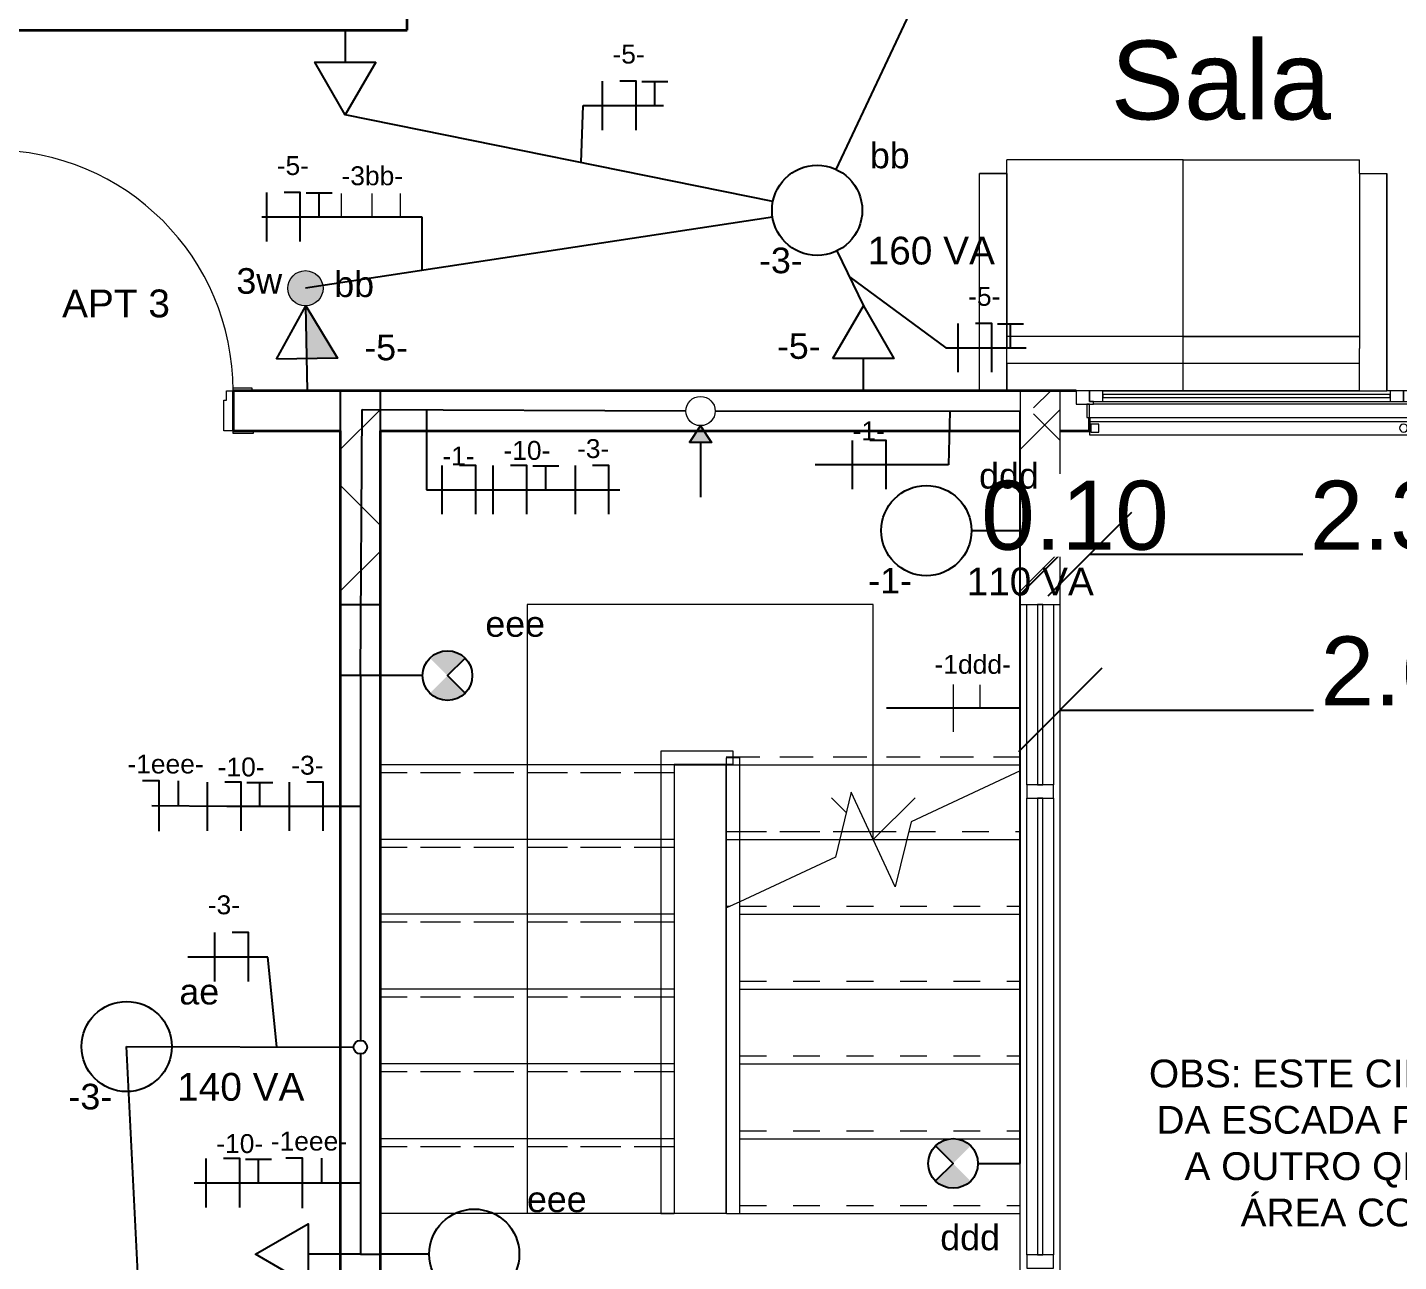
# Model space of a CAD drawing. Header units: metres. Extents: x -182 to 99, y 70 to 117.
# Drawn here: x 1.56 to 6.69, y 92.44 to 97.06 of the extents above; entities that cross this region are included whole.
import ezdxf

# ---------------------------------------------------------------- set-up
doc = ezdxf.new("R2010")
doc.units = ezdxf.units.M
doc.header["$LTSCALE"] = 0.01
doc.linetypes.add('Trazo pequeño', pattern=[0.003, 0.002, -0.001])
for name, color, linetype, lineweight in [('A-ANNO-TEXT', 2, 'Continuous', 9), ('A-DOOR', 1, 'Continuous', 9), ('A-DOOR-FRAM', 1, 'Continuous', 13), ('A-FLOR-HRAL', 1, 'Continuous', 9), ('A-FLOR-OTLN', 6, 'Continuous', 13), ('A-FLOR-STRS', 1, 'Continuous', 9), ('A-GLAZ', 6, 'Continuous', 9), ('A-GLAZ-CWMG', 3, 'Continuous', 9), ('A-GLAZ-FRAM', 6, 'Continuous', 13), ('A-GLAZ-GLAS', 6, 'Continuous', 13), ('A-SECT-MBND', 5, 'Trazo pequeño', 9), ('A-WALL', 2, 'Continuous', 9), ('G-IMPT', 1, 'Continuous', 9), ('I-FURN', 6, 'Continuous', 9), ('S-COLS', 6, 'Continuous', 9)]:
    doc.layers.add(name, color=color, linetype=linetype, lineweight=lineweight)
for name, color, linetype in [('FIAÇÃO', 10, 'Continuous'), ('Força', 7, 'Continuous'), ('Iluminação', 7, 'Continuous'), ('LEGENDA', 7, 'Continuous')]:
    doc.layers.add(name, color=color, linetype=linetype)
doc.styles.add('Arial', font='arial.ttf', dxfattribs={"height": 0.29506})
doc.styles.add('Arial_2', font='arial.ttf', dxfattribs={"height": 0.258177})
doc.dimstyles.new('Diagonal', dxfattribs={"dimscale": 0.3048, "dimtxt": 0.258177, "dimasz": 1.025262, "dimexe": 0.984252, "dimexo": 0.615157, "dimgap": 0.04101, "dimtad": 1, "dimrnd": 0.01, "dimzin": 0, "dimdsep": 46, "dimtxsty": 'Arial_2', "dimblk1": 'OBLIQUE', "dimblk2": 'OBLIQUE', "dimsah": 1, "dimcen": 0.09, "dimse1": 1, "dimse2": 1, "dimazin": 0, "dimtfac": 1, "dimtix": 1, "dimtmove": 0, "dimatfit": 3, "dimfxl": 1, "dimtvp": 1, "dimtfill": 1, "dimtolj": 1, "dimtzin": 0, "dimarcsym": 2})

# ---------------------------------------------------------------- blocks, each defined once
blk = doc.blocks.new('Puerta de 1 hoja - 90 x 210 cm-542859-Nivel 4')
at = {"layer": 'A-DOOR', "lineweight": 13}
blk.add_line((0.7169, -0.075), (0.7169, -0.975), dxfattribs=at)
blk.add_arc((0.7169, -0.075), 0.9, 180, 270, dxfattribs=at)
at = {"layer": 'A-DOOR-FRAM'}
for p, q in [((-0.2581, 0.085), (-0.1831, 0.085)), ((-0.2581, 0.075), (-0.2581, 0.085)), ((-0.1831, 0.085), (-0.1831, 0.075)), ((-0.1831, 0.075), (-0.1481, 0.075)), ((-0.1481, 0.075), (-0.1481, -0.04)), ((0.6819, -0.04), (0.6819, 0.075)), ((0.6819, 0.075), (0.7169, 0.075)), ((0.7169, 0.075), (0.7169, 0.085)), ((0.7169, 0.085), (0.7919, 0.085)), ((0.7919, 0.085), (0.7919, 0.075)), ((-0.1581, -0.04), (-0.1581, -0.075)), ((-0.1481, -0.04), (-0.1581, -0.04)), ((0.6919, -0.04), (0.6819, -0.04)), ((0.6919, -0.075), (0.6919, -0.04)), ((-0.2531, -0.085), (-0.2531, -0.075)), ((-0.1831, -0.085), (-0.2531, -0.085)), ((-0.1831, -0.075), (-0.1831, -0.085)), ((-0.1581, -0.075), (-0.1831, -0.075)), ((0.7169, -0.075), (0.6919, -0.075)), ((0.7169, -0.085), (0.7169, -0.075)), ((0.7869, -0.085), (0.7169, -0.085)), ((0.7869, -0.075), (0.7869, -0.085))]:
    blk.add_line(p, q, dxfattribs=at)
blk = doc.blocks.new('Couch02 - 12ZCOU02_dwg-402647-Nivel 4')
at = {"layer": 'G-IMPT'}
for p, q in [((0, 0.762), (0.8128, 0.762)), ((0, 0.762), (0.8128, 0.762)), ((0.8128, 0.6604), (0.8128, 0.762)), ((0.8128, 0.762), (0.8128, 0.6604)), ((0, 0.6604), (0.1016, 0.6604)), ((0.1016, 0.6604), (0, 0.6604)), ((0.1016, 0), (0.1016, 0.6604)), ((0.1016, 0), (0.1016, 0.6604)), ((0.1016, 0.6604), (0.1577, 0.6604)), ((0.1016, 0.6604), (0.1577, 0.6604)), ((0.1577, 0.6604), (0.8128, 0.6604)), ((0.8128, 0.6604), (0.1577, 0.6604)), ((0.2032, 0), (0.2032, 0.6604)), ((0.2032, 0), (0.2032, 0.6604)), ((0.8128, 0.6604), (0.8636, 0.6604)), ((0.8128, 0.6604), (0.8636, 0.6604)), ((0.8636, 0), (0.8636, 0.6604)), ((0.8636, 0), (0.8636, 0.6604)), ((0, 0), (0, 0.3)), ((0, 0.3), (0, -0.6604)), ((0, -0.6604), (0, 0)), ((0, 0), (0.1016, 0)), ((0.1016, -0.6604), (0.1016, 0)), ((0.1016, -0.6604), (0.1016, 0)), ((0.1016, 0), (0.2032, 0)), ((0.2032, 0), (0.2032, -0.6604)), ((0.2032, 0), (0.8636, 0)), ((0.2032, -0.6604), (0.2032, 0)), ((0.8636, 0), (0.8636, -0.6604)), ((0.8636, 0), (0.8636, -0.6604)), ((0, -0.6604), (0, -0.762)), ((0, -0.6604), (0.1016, -0.6604)), ((0, -0.6604), (0, -0.762)), ((0, -0.6604), (0.1016, -0.6604)), ((0.1016, -0.6604), (0.1577, -0.6604)), ((0.1016, -0.6604), (0.1577, -0.6604)), ((0.8128, -0.6604), (0.1577, -0.6604)), ((0.8128, -0.6604), (0.1577, -0.6604)), ((0.8128, -0.6604), (0.8128, -0.762)), ((0.8128, -0.6604), (0.8636, -0.6604)), ((0.8128, -0.6604), (0.8128, -0.762)), ((0.8128, -0.6604), (0.8636, -0.6604)), ((0.8128, -0.762), (0, -0.762)), ((0, -0.762), (0.8128, -0.762))]:
    blk.add_line(p, q, dxfattribs=at)
blk = doc.blocks.new('Couch02 - Couch02-403005-Nivel 4')
blk.add_blockref('Couch02 - 12ZCOU02_dwg-402647-Nivel 4', (0, 0))
blk = doc.blocks.new('PF 2 Vantaux - Droits - 2_40 m x 2_15m-542883-Nivel 4')
at = {"layer": 'A-GLAZ'}
for p, q in [((-1.175, 0.025), (-1.185, 0.025)), ((-1.185, 0.025), (-1.185, -0.025)), ((-1.175, -0.025), (-1.175, 0.025)), ((1.185, 0.025), (1.175, 0.025)), ((1.175, 0.025), (1.175, -0.025)), ((1.185, -0.025), (1.185, 0.025)), ((-1.185, -0.025), (-1.175, -0.025)), ((1.175, -0.025), (1.185, -0.025))]:
    blk.add_line(p, q, dxfattribs=at)
at = {"layer": 'A-GLAZ-FRAM', "lineweight": 9}
for p, q in [((1.175, 0.025), (-1.175, 0.025)), ((-1.16, -0.025), (1.16, -0.025)), ((-0.05, -0.035), (-1.125, -0.035)), ((1.125, -0.035), (0.05, -0.035)), ((-1.125, -0.075), (-0.05, -0.075)), ((0.05, -0.075), (0.063, -0.075))]:
    blk.add_line(p, q, dxfattribs=at)
at = {"layer": 'A-GLAZ-FRAM'}
for p, q in [((-1.16, -0.025), (-1.225, -0.025)), ((-1.225, -0.025), (-1.225, -0.075)), ((-1.175, -0.035), (-1.175, -0.075)), ((-1.125, -0.035), (-1.175, -0.035)), ((-1.175, -0.075), (-1.175, -0.035)), ((-1.175, -0.035), (-1.16, -0.035)), ((-1.16, -0.035), (-1.16, -0.025)), ((-1.125, -0.075), (-1.125, -0.035)), ((0, -0.035), (-0.05, -0.035)), ((-0.05, -0.035), (-0.05, -0.075)), ((0, -0.075), (0, -0.035)), ((0.05, -0.035), (0, -0.035)), ((0, -0.035), (0, -0.075)), ((0.05, -0.075), (0.05, -0.035)), ((1.125, -0.035), (1.125, -0.075)), ((1.175, -0.035), (1.125, -0.035)), ((1.225, -0.025), (1.16, -0.025)), ((1.16, -0.025), (1.16, -0.035)), ((1.16, -0.035), (1.175, -0.035)), ((1.175, -0.075), (1.175, -0.035)), ((1.175, -0.035), (1.175, -0.075)), ((1.225, -0.075), (1.225, -0.025)), ((-1.225, -0.075), (-1.175, -0.075)), ((-1.175, -0.075), (-1.125, -0.075)), ((-0.05, -0.075), (0, -0.075)), ((0, -0.075), (0.05, -0.075)), ((1.125, -0.075), (1.175, -0.075)), ((1.175, -0.075), (1.225, -0.075))]:
    blk.add_line(p, q, dxfattribs=at)
at = {"layer": 'A-GLAZ-GLAS'}
for p, q in [((-0.05, -0.049), (-1.125, -0.049)), ((-1.125, -0.049), (-1.125, -0.061)), ((-0.05, -0.061), (-0.05, -0.049)), ((1.125, -0.049), (0.05, -0.049)), ((0.05, -0.049), (0.05, -0.061)), ((1.125, -0.061), (1.125, -0.049)), ((-1.125, -0.061), (-0.05, -0.061)), ((0.05, -0.061), (1.125, -0.061))]:
    blk.add_line(p, q, dxfattribs=at)
blk = doc.blocks.new('Barandilla - 30 mm-412618-Nivel 4')
at = {"layer": 'A-FLOR-HRAL'}
for p, q in [((0.015, 0.016), (-0.015, 0.016)), ((-0.015, 0.016), (-0.015, -0.014)), ((0.015, -0.014), (0.015, 0.016)), ((-0.015, -0.014), (0.015, -0.014))]:
    blk.add_line(p, q, dxfattribs=at)
blk = doc.blocks.new('Barandilla - 30 mm-412620-Nivel 4')
at = {"layer": 'A-FLOR-HRAL'}
for start, end in [(0, 180), (180, 360)]:
    blk.add_arc((0, 0), 0.015, start, end, dxfattribs=at)
blk = doc.blocks.new('Barandilla - Barandilla-448673-Nivel 4')
at = {"rotation": 89.99999999999982}
for name, p in [('Barandilla - 30 mm-412618-Nivel 4', (2.9989, -1.9737)), ('Barandilla - 30 mm-412620-Nivel 4', (4.1539, -1.9737)), ('Barandilla - 30 mm-412620-Nivel 4', (5.3089, -1.9737))]:
    blk.add_blockref(name, p, dxfattribs=at)
blk = doc.blocks.new('Tipo de barandal superior -  14-448679-Nivel 4')
at = {"layer": 'A-FLOR-HRAL'}
for p, q in [((2.9789, -1.9487), (5.3289, -1.9487)), ((2.9789, -1.9837), (2.9789, -1.9987)), ((2.9789, -1.9987), (5.3289, -1.9987)), ((5.3289, -1.9987), (5.3289, -1.9837))]:
    blk.add_line(p, q, dxfattribs=at)
blk = doc.blocks.new('Panel de sistema - Acristalado-544828-Nivel 4')
at = {"layer": 'A-GLAZ'}
for p, q in [((0.3375, 0.01), (-0.3375, 0.01)), ((-0.3375, 0.01), (-0.3375, -0.01)), ((0.3375, -0.01), (0.3375, 0.01)), ((-0.3375, -0.01), (0.3375, -0.01))]:
    blk.add_line(p, q, dxfattribs=at)
blk = doc.blocks.new('Panel de sistema - Acristalado-544829-Nivel 4')
at = {"layer": 'A-GLAZ'}
for p, q in [((0.855, 0.01), (-0.855, 0.01)), ((-0.855, 0.01), (-0.855, -0.01)), ((0.855, -0.01), (0.855, 0.01)), ((-0.855, -0.01), (0.855, -0.01))]:
    blk.add_line(p, q, dxfattribs=at)
blk = doc.blocks.new('Montante rectangular - Montante rectangular - 5 x 10 cm-544826-Nivel 4')
at = {"layer": 'A-GLAZ-CWMG', "lineweight": 13}
for p, q in [((-0.025, 0.05), (0.025, 0.05)), ((-0.025, -0.05), (-0.025, 0.05)), ((0.025, 0.05), (0.025, -0.05)), ((0.025, -0.05), (-0.025, -0.05))]:
    blk.add_line(p, q, dxfattribs=at)
blk = doc.blocks.new('Montante rectangular - Montante rectangular - 5 x 10 cm-544807-Nivel 4')
at = {"layer": 'A-GLAZ-CWMG'}
for p, q in [((2.7439, -3.3087), (2.7439, -2.6337)), ((2.8439, -2.6337), (2.8439, -3.3087))]:
    blk.add_line(p, q, dxfattribs=at)
blk = doc.blocks.new('Montante rectangular - Montante rectangular - 5 x 10 cm-544809-Nivel 4')
at = {"layer": 'A-GLAZ-CWMG'}
for p, q in [((2.7439, -5.0687), (2.7439, -3.3587)), ((2.8439, -3.3587), (2.8439, -5.0687))]:
    blk.add_line(p, q, dxfattribs=at)
blk = doc.blocks.new('_Oblique')
at = {"color": 0, "linetype": 'ByBlock', "lineweight": -2}
blk.add_line((-0.5, -0.5), (0.5, 0.5), dxfattribs=at)
blk = doc.blocks.new('*D473')
at = {"color": 0, "lineweight": -2, "transparency": 16777216}
blk.add_line((17.086, 110.44), (17.086, 81.2458), dxfattribs=at)
at = {"layer": 'Defpoints', "color": 0, "transparency": 16777216}
for p in [(8.3862, 110.44), (-2.4818, 81.2458), (17.086, 81.2458)]:
    blk.add_point(p, dxfattribs=at)
at = {"color": 0, "lineweight": -2, "transparency": 16777216, "xscale": 0.3124999999999999, "yscale": 0.3124999999999999, "zscale": 0.3124999999999999}
for p, rotation in [((17.086, 110.44), 90), ((17.086, 81.2458), 270)]:
    blk.add_blockref('_Oblique', p, dxfattribs=dict(at, rotation=rotation))
at = {"color": 0, "transparency": 16777216, "insert": (16.9417, 95.8429), "char_height": 0.25818, "attachment_point": 5, "rotation": 90, "style": 'Arial_2', "bg_fill": 3, "box_fill_scale": 1.1, "bg_fill_color": 256, "bg_fill_true_color": 13158600, "bg_fill_transparency": 0}
blk.add_mtext('\\A1;29.19', dxfattribs=at)
blk = doc.blocks.new('Tipo de barandal superior - Name-125413-Planta Alta')
at = {"layer": 'A-FLOR-HRAL'}
for p, q in [((1.3736, -3.1833), (1.3736, -3.2083)), ((1.3986, -3.1833), (1.3736, -3.1833)), ((1.3736, -3.2083), (1.3736, -4.9137)), ((1.6443, -3.1833), (1.3986, -3.1833)), ((1.4236, -3.2333), (1.4236, -4.9137)), ((1.6443, -3.2333), (1.4236, -3.2333)), ((1.6443, -3.2083), (1.6443, -3.1833)), ((1.3736, -4.9137), (1.4236, -4.9137))]:
    blk.add_line(p, q, dxfattribs=at)
blk = doc.blocks.new('Tipo de barandal superior - Name-V1-Planta Alta')
at = {"layer": 'A-FLOR-HRAL'}
for p, q in [((1.6693, -3.2083), (1.6193, -3.2083)), ((1.6193, -3.77), (1.6193, -3.2083)), ((1.6693, -3.7467), (1.6693, -3.2083))]:
    blk.add_line(p, q, dxfattribs=at)
blk = doc.blocks.new('Tipo de barandal superior -  8-447960-Planta Alta')
at = {"layer": 'A-FLOR-HRAL', "linetype": 'Trazo pequeño'}
for p, q in [((1.3736, -3.1833), (1.3736, -3.2083)), ((1.3986, -3.1833), (1.3736, -3.1833)), ((1.3736, -3.2083), (1.3736, -4.9137)), ((1.6443, -3.1833), (1.3986, -3.1833)), ((1.4236, -3.2333), (1.4236, -4.9137)), ((1.6443, -3.2333), (1.4236, -3.2333)), ((1.6443, -3.2333), (1.6443, -3.1833)), ((1.3736, -4.9137), (1.4236, -4.9137))]:
    blk.add_line(p, q, dxfattribs=at)
blk = doc.blocks.new('Tipo de barandal superior -  8-V34-Planta Alta')
at = {"layer": 'A-FLOR-HRAL', "linetype": 'Trazo pequeño'}
for p, q in [((1.6693, -3.2083), (1.6193, -3.2083)), ((1.6193, -3.77), (1.6193, -3.2083)), ((1.6693, -3.7467), (1.6693, -3.2083))]:
    blk.add_line(p, q, dxfattribs=at)
at = {"layer": 'A-FLOR-HRAL'}
for p, q in [((1.6693, -3.7467), (1.6193, -3.77)), ((1.6693, -4.9137), (1.6693, -3.7467)), ((1.6193, -4.9137), (1.6193, -3.77)), ((1.6193, -4.9137), (1.6693, -4.9137))]:
    blk.add_line(p, q, dxfattribs=at)
blk = doc.blocks.new('*D548')
at = {"color": 0, "lineweight": -2, "transparency": 16777216}
blk.add_line((15.086, 95.5459), (15.086, 87.3859), dxfattribs=at)
at = {"layer": 'Defpoints', "color": 0, "transparency": 16777216}
for p in [(6.2497, 95.5459), (6.2497, 87.3859), (15.086, 87.3859)]:
    blk.add_point(p, dxfattribs=at)
at = {"color": 0, "lineweight": -2, "transparency": 16777216, "xscale": 0.3124999999999999, "yscale": 0.3124999999999999, "zscale": 0.3124999999999999}
for p, rotation in [((15.086, 95.5459), 90), ((15.086, 87.3859), 270)]:
    blk.add_blockref('_Oblique', p, dxfattribs=dict(at, rotation=rotation))
at = {"color": 0, "transparency": 16777216, "insert": (14.9417, 91.4659), "char_height": 0.25818, "attachment_point": 5, "rotation": 90, "style": 'Arial_2', "bg_fill": 3, "box_fill_scale": 1.1, "bg_fill_color": 256, "bg_fill_true_color": 13158600, "bg_fill_transparency": 0}
blk.add_mtext('\\A1;8.16', dxfattribs=at)
blk = doc.blocks.new('*D551')
at = {"color": 0, "lineweight": -2, "transparency": 16777216}
blk.add_line((5.422, 94.5005), (8.0731, 94.5005), dxfattribs=at)
at = {"layer": 'Defpoints', "color": 0, "transparency": 16777216}
for p in [(5.422, 97.5005), (8.0731, 97.5005), (8.0731, 94.5005)]:
    blk.add_point(p, dxfattribs=at)
at = {"color": 0, "lineweight": -2, "transparency": 16777216, "xscale": 0.3124999999999999, "yscale": 0.3124999999999999, "zscale": 0.3124999999999999, "rotation": 180}
blk.add_blockref('_Oblique', (5.422, 94.5005), dxfattribs=at)
at = {"color": 0, "lineweight": -2, "transparency": 16777216, "xscale": 0.3124999999999999, "yscale": 0.3124999999999999, "zscale": 0.3124999999999999}
blk.add_blockref('_Oblique', (8.0731, 94.5005), dxfattribs=at)
at = {"color": 0, "transparency": 16777216, "insert": (6.7476, 94.6449), "char_height": 0.25818, "attachment_point": 5, "style": 'Arial_2', "bg_fill": 3, "box_fill_scale": 1.1, "bg_fill_color": 256, "bg_fill_true_color": 13158600, "bg_fill_transparency": 0}
blk.add_mtext('\\A1;2.65', dxfattribs=at)
blk = doc.blocks.new('*D552')
at = {"color": 0, "lineweight": -2, "transparency": 16777216}
for p, q in [((5.422, 95.0835), (5.1111, 95.0835)), ((5.422, 95.0835), (5.532, 95.0835)), ((5.532, 95.0835), (5.8429, 95.0835))]:
    blk.add_line(p, q, dxfattribs=at)
at = {"layer": 'Defpoints', "color": 0, "transparency": 16777216}
for p in [(5.422, 96.0459), (5.532, 96.0459)]:
    blk.add_point(p, dxfattribs=at)
at = {"color": 0, "lineweight": -2, "transparency": 16777216, "xscale": 0.310896, "yscale": 0.310896, "zscale": 0.310896}
blk.add_blockref('_Oblique', (5.422, 95.0835), dxfattribs=at)
at = {"color": 0, "lineweight": -2, "transparency": 16777216, "xscale": 0.310896, "yscale": 0.310896, "zscale": 0.310896, "rotation": 180}
blk.add_blockref('_Oblique', (5.532, 95.0835), dxfattribs=at)
at = {"color": 0, "transparency": 16777216, "insert": (5.477, 95.2278), "char_height": 0.25818, "attachment_point": 5, "style": 'Arial_2', "bg_fill": 3, "box_fill_scale": 1.1, "bg_fill_color": 256, "bg_fill_true_color": 13158600, "bg_fill_transparency": 0}
blk.add_mtext('\\A1;0.10', dxfattribs=at)
at = {"layer": 'Defpoints', "color": 0, "transparency": 16777216}
blk.add_point((5.532, 95.0835), dxfattribs=at)
blk = doc.blocks.new('*D553')
at = {"color": 0, "lineweight": -2, "transparency": 16777216}
blk.add_line((5.532, 95.0835), (7.882, 95.0835), dxfattribs=at)
at = {"layer": 'Defpoints', "color": 0, "transparency": 16777216}
for p in [(5.532, 96.0459), (7.882, 96.0309), (7.882, 95.0835)]:
    blk.add_point(p, dxfattribs=at)
at = {"color": 0, "lineweight": -2, "transparency": 16777216, "xscale": 0.3124999999999999, "yscale": 0.3124999999999999, "zscale": 0.3124999999999999, "rotation": 180}
blk.add_blockref('_Oblique', (5.532, 95.0835), dxfattribs=at)
at = {"color": 0, "lineweight": -2, "transparency": 16777216, "xscale": 0.3124999999999999, "yscale": 0.3124999999999999, "zscale": 0.3124999999999999}
blk.add_blockref('_Oblique', (7.882, 95.0835), dxfattribs=at)
at = {"color": 0, "transparency": 16777216, "insert": (6.707, 95.2279), "char_height": 0.25818, "attachment_point": 5, "style": 'Arial_2', "bg_fill": 3, "box_fill_scale": 1.1, "bg_fill_color": 256, "bg_fill_true_color": 13158600, "bg_fill_transparency": 0}
blk.add_mtext('\\A1;2.35', dxfattribs=at)
blk = doc.blocks.new('F-N-T')
at = {"layer": 'FIAÇÃO', "color": 1}
blk.add_line((2561.97, 1284.08), (2561.97, 1304.9), dxfattribs=at)
at = {"layer": 'FIAÇÃO', "color": 3}
blk.add_line((2584.31, 1294.33), (2584.31, 1304.75), dxfattribs=at)
at = {"layer": 'FIAÇÃO', "color": 5}
blk.add_lwpolyline([(2576.26, 1284.08), (2576.26, 1304.9), (2569.32, 1304.9)], dxfattribs=at)
at = {"layer": 'FIAÇÃO', "color": 3}
blk.add_lwpolyline([(2578.75, 1304.75), (2584.31, 1304.75), (2589.86, 1304.75)], dxfattribs=at)
blk = doc.blocks.new('F-N')
at = {"layer": 'FIAÇÃO'}
blk.add_line((2561.97, 1254.62), (2561.97, 1275.44), dxfattribs=at)
at = {"layer": 'FIAÇÃO', "color": 5}
blk.add_lwpolyline([(2576.26, 1254.62), (2576.26, 1275.44), (2569.32, 1275.44)], dxfattribs=at)
blk = doc.blocks.new('RN')
at = {"layer": 'FIAÇÃO', "color": 18, "true_color": 0x000000}
blk.add_line((2653.24, 1365.51), (2653.24, 1375.92), dxfattribs=at)
at = {"layer": 'FIAÇÃO', "color": 5}
blk.add_lwpolyline([(2645.19, 1355.09), (2645.19, 1375.92), (2638.25, 1375.92)], dxfattribs=at)

msp = doc.modelspace()

# ---------------------------------------------------------------- hatches: boundary and pattern name
at = {"layer": 'S-COLS'}
h = msp.add_hatch(dxfattribs=at)
h.set_pattern_fill('FP_1', color=256, style=0, pattern_type=2)
h.set_pattern_definition([(45, (2.55315, 97.52966), (-0.212132, 0.212132), []), (135, (2.55315, 97.52966), (-0.212132, -0.212132), [])])
h.paths.add_polyline_path([(5.272, 94.8959), (5.422, 94.8959), (5.422, 95.6959), (5.322, 95.6959), (5.322, 95.5459), (5.272, 95.5459), (5.272, 95.2935)], flags=0)

# ---------------------------------------------------------------- linework, layer by layer
at = {"layer": 'A-FLOR-OTLN'}
msp.add_line((5.422, 91.7359), (5.422, 94.8959), dxfattribs=at)
at = {"layer": 'A-WALL', "color": 7, "lineweight": 35}
for p, q in [((2.9771, 97.0459), (2.9771, 97.1459)), ((1.1271, 97.0459), (2.9771, 97.0459)), ((5.482, 95.6959), (2.3257, 95.6959)), ((2.3257, 95.6959), (2.3257, 95.5459)), ((5.532, 95.5459), (5.532, 95.5959)), ((2.3257, 95.5459), (2.7271, 95.5459)), ((2.7271, 95.5459), (2.7271, 92.0859)), ((2.8771, 92.0859), (2.8771, 95.5459)), ((2.8771, 95.5459), (5.272, 95.5459)), ((5.422, 95.5459), (5.532, 95.5459))]:
    msp.add_line(p, q, dxfattribs=at)
at = {"layer": 'S-COLS'}
for p, q in [((5.422, 95.6959), (5.272, 95.6959)), ((5.272, 95.6959), (5.272, 94.8959)), ((5.422, 94.8959), (5.422, 95.6959)), ((5.272, 94.8959), (5.422, 94.8959))]:
    msp.add_line(p, q, dxfattribs=at)

# ---------------------------------------------------------------- block references
at = {"layer": 'A-DOOR', "rotation": 180}
msp.add_blockref('Puerta de 1 hoja - 90 x 210 cm-542859-Nivel 4', (2.1426, 95.6209), dxfattribs=at)
at = {"layer": 'A-FLOR-HRAL'}
for name in ['Tipo de barandal superior -  14-448679-Nivel 4', 'Barandilla - Barandilla-448673-Nivel 4']:
    msp.add_blockref(name, (2.5531, 97.5297), dxfattribs=at)
at = {"layer": 'A-GLAZ'}
for name, p, rotation in [('PF 2 Vantaux - Droits - 2_40 m x 2_15m-542883-Nivel 4', (6.707, 95.6209), 180), ('Panel de sistema - Acristalado-544828-Nivel 4', (5.347, 94.5584), 269.9999999999999), ('Panel de sistema - Acristalado-544829-Nivel 4', (5.347, 93.3159), 269.9999999999999)]:
    msp.add_blockref(name, p, dxfattribs=dict(at, rotation=rotation))
at = {"layer": 'A-GLAZ-CWMG'}
for name in ['Montante rectangular - Montante rectangular - 5 x 10 cm-544807-Nivel 4', 'Montante rectangular - Montante rectangular - 5 x 10 cm-544809-Nivel 4']:
    msp.add_blockref(name, (2.5531, 97.5297), dxfattribs=at)
at = {"layer": 'A-GLAZ-CWMG', "extrusion": (0, 0, -1), "rotation": 270.0000000000001}
for p in [(-5.347, 94.1959), (-5.347, 92.4359)]:
    msp.add_blockref('Montante rectangular - Montante rectangular - 5 x 10 cm-544826-Nivel 4', p, dxfattribs=at)
at = {"layer": 'I-FURN', "rotation": 89.99999999999955}
msp.add_blockref('Couch02 - Couch02-403005-Nivel 4', (5.882, 95.6959), dxfattribs=at)

# ---------------------------------------------------------------- next in the draw order: dimensions: what is measured, and where the dimension line sits
at = {"color": 1}
dim = msp.add_linear_dim(base=(17.086, 81.2458), p1=(8.3862, 110.44), p2=(-2.4818, 81.2458), angle=90, dimstyle='Diagonal', override={"dimpost": '<>'}, dxfattribs=at)
dim.commit()
dim.dimension.update_dxf_attribs({"geometry": '*D473', "text_midpoint": (16.9417, 95.8429)})

# ---------------------------------------------------------------- next in the draw order: hatches: boundary and pattern name
at = {"layer": 'Iluminação'}
msp.add_hatch(color=256, dxfattribs=at).paths.add_polyline_path([(2.5979, 96.0135), (2.6018, 95.8158), (2.7159, 95.818)])
at = {"layer": 'Iluminação', "ltscale": 0.5, "true_color": 0xffffff}
h = msp.add_hatch(color=7, dxfattribs=at)
edge = h.paths.add_edge_path()
edge.add_arc((3.1282, 94.6295), 0.0929, 45.0002, 135)
edge.add_line((3.0625, 94.6952), (3.1282, 94.6295))
edge.add_line((3.1282, 94.6295), (3.1939, 94.6952))
edge = h.paths.add_edge_path()
edge.add_arc((3.1282, 94.6295), 0.0929, 225.0002, 315)
edge.add_line((3.1939, 94.5638), (3.1282, 94.6295))
edge.add_line((3.1282, 94.6295), (3.0625, 94.5638))
h = msp.add_hatch(color=7, dxfattribs=at)
edge = h.paths.add_edge_path()
edge.add_arc((5.021, 92.8032), 0.0929, 225.0002, 315)
edge.add_line((5.0866, 92.7376), (5.021, 92.8032))
edge.add_line((5.021, 92.8032), (4.9553, 92.7376))
edge = h.paths.add_edge_path()
edge.add_arc((5.021, 92.8032), 0.0929, 405.0002, 495)
edge.add_line((4.9553, 92.8689), (5.021, 92.8032))
edge.add_line((5.021, 92.8032), (5.0866, 92.8689))
at = {"layer": 'LEGENDA'}
h = msp.add_hatch(color=256, dxfattribs=at)
h.dxf.hatch_style = 1
h.paths.add_polyline_path([(4.0754, 95.5024), (4.117, 95.5024), (4.0754, 95.5648), (4.0338, 95.5024)])
at = {"layer": 'S-COLS'}
h = msp.add_hatch(dxfattribs=at)
h.set_pattern_fill('FP_1', color=256, style=0, pattern_type=2)
h.set_pattern_definition([(45, (0.00826, 97.52966), (-0.265165, 0.265165), []), (135, (0.00826, 97.52966), (-0.265165, -0.265165), [])])
h.paths.add_polyline_path([(2.8771, 94.8959), (2.8771, 95.6959), (2.7271, 95.6959), (2.7271, 94.8959)], flags=0)
h = msp.add_hatch(dxfattribs=at)
h.set_pattern_fill('FP_1', color=256, style=0, pattern_type=2)
h.set_pattern_definition([(45, (2.55315, 97.52966), (-0.265165, 0.265165), []), (135, (2.55315, 97.52966), (-0.265165, -0.265165), [])])
h.paths.add_polyline_path([(5.422, 94.8959), (5.422, 95.6959), (5.272, 95.6959), (5.272, 94.8959)], flags=0)

# ---------------------------------------------------------------- next in the draw order: linework, layer by layer
at = {"color": 6}
msp.add_lwpolyline([(2.8771, 95.6959), (2.7271, 95.6959), (2.7271, 94.8957), (2.8771, 94.8957)], close=True, dxfattribs=at)
at = {"layer": 'A-ANNO-TEXT', "color": 12}
for p, q in [((3.4271, 94.8959), (3.4271, 94.2959)), ((4.722, 94.8959), (3.4271, 94.8959)), ((4.722, 94.2959), (4.722, 94.8959)), ((3.4271, 94.2959), (3.4271, 94.0159)), ((3.4271, 94.0159), (3.4271, 93.7359)), ((3.4271, 93.7359), (3.4271, 93.4559)), ((3.4271, 93.4559), (3.4271, 93.1759)), ((3.4271, 93.1759), (3.4271, 92.8959))]:
    msp.add_line(p, q, dxfattribs=at)
at = {"layer": 'A-ANNO-TEXT', "color": 1}
for p, q in [((4.722, 94.0159), (4.722, 94.2959)), ((4.621, 94.117), (4.5658, 94.1722)), ((4.722, 94.0159), (4.8783, 94.1722))]:
    msp.add_line(p, q, dxfattribs=at)
at = {"layer": 'A-ANNO-TEXT'}
msp.add_line((3.4271, 92.8959), (3.4271, 92.6159), dxfattribs=at)
at = {"layer": 'A-FLOR-OTLN'}
for p, q in [((3.9267, 92.6159), (2.8771, 92.6159)), ((4.172, 92.6159), (3.9767, 92.6159))]:
    msp.add_line(p, q, dxfattribs=at)
at = {"layer": 'A-FLOR-STRS', "color": 1}
for p, q in [((3.9267, 94.2959), (2.8771, 94.2959)), ((3.9771, 94.2959), (4.172, 94.2959)), ((3.9771, 94.2959), (3.9771, 94.0159)), ((4.172, 94.0159), (4.172, 94.2959)), ((4.2224, 94.2959), (5.272, 94.2959)), ((5.272, 94.2724), (4.8636, 94.082)), ((4.6395, 94.193), (4.5804, 93.9499)), ((4.8046, 93.8389), (4.6395, 94.193)), ((4.8636, 94.082), (4.8046, 93.8389)), ((3.9267, 94.0159), (2.8771, 94.0159)), ((3.9771, 94.0159), (3.9771, 93.7359)), ((4.172, 93.7595), (4.172, 94.0159)), ((4.2224, 94.0159), (4.5965, 94.0159)), ((4.5965, 94.0159), (4.722, 94.0159)), ((4.722, 94.0159), (4.8476, 94.0159)), ((4.8476, 94.0159), (5.272, 94.0159)), ((4.5804, 93.9499), (4.2224, 93.783)), ((3.9267, 93.7359), (2.8771, 93.7359)), ((3.9771, 93.7359), (3.9771, 93.4559)), ((4.172, 93.7359), (4.172, 93.7595)), ((4.172, 93.4559), (4.172, 93.7359)), ((4.2224, 93.7359), (5.272, 93.7359)), ((3.9267, 93.4559), (2.8771, 93.4559)), ((3.9771, 93.4559), (3.9771, 93.1759)), ((4.172, 93.1759), (4.172, 93.4559)), ((4.2224, 93.4559), (5.272, 93.4559)), ((3.9267, 93.1759), (2.8771, 93.1759)), ((3.9771, 93.1759), (3.9771, 92.8959)), ((4.172, 92.8959), (4.172, 93.1759)), ((4.2224, 93.1759), (5.272, 93.1759)), ((3.9267, 92.8959), (2.8771, 92.8959)), ((3.9771, 92.8959), (3.9771, 92.6159)), ((4.172, 92.6159), (4.172, 92.8959)), ((4.2224, 92.8959), (5.272, 92.8959)), ((3.9267, 92.6159), (2.8771, 92.6159)), ((4.2224, 92.6159), (5.272, 92.6159))]:
    msp.add_line(p, q, dxfattribs=at)
at = {"layer": 'A-FLOR-STRS', "color": 1, "linetype": 'Trazo pequeño'}
for p, q in [((4.1974, 94.3259), (5.272, 94.3259)), ((3.9267, 94.2659), (2.8771, 94.2659)), ((4.2224, 94.0459), (4.6038, 94.0459)), ((4.6038, 94.0459), (4.708, 94.0459)), ((4.708, 94.0459), (4.8549, 94.0459)), ((4.8549, 94.0459), (5.272, 94.0459)), ((3.9267, 93.9859), (2.8771, 93.9859)), ((4.2224, 93.7659), (5.272, 93.7659)), ((3.9267, 93.7059), (2.8771, 93.7059)), ((4.2224, 93.4859), (5.272, 93.4859)), ((3.9267, 93.4259), (2.8771, 93.4259)), ((4.2224, 93.2059), (5.272, 93.2059)), ((3.9267, 93.1459), (2.8771, 93.1459)), ((4.2224, 92.9259), (5.272, 92.9259)), ((3.9267, 92.8659), (2.8771, 92.8659)), ((4.2224, 92.6459), (5.272, 92.6459))]:
    msp.add_line(p, q, dxfattribs=at)
at = {"layer": 'A-SECT-MBND'}
for p, q in [((3.9771, 94.2959), (2.8771, 94.2959)), ((3.9771, 94.2959), (4.172, 94.2959)), ((3.9771, 94.2959), (3.9771, 92.6159)), ((4.172, 94.3259), (5.272, 94.3259)), ((4.172, 94.2959), (5.272, 94.2959)), ((4.172, 93.7595), (4.172, 94.2959)), ((3.9771, 94.2659), (2.8771, 94.2659)), ((4.172, 94.0459), (4.6038, 94.0459)), ((4.708, 94.0459), (4.8549, 94.0459)), ((3.9771, 94.0159), (2.8771, 94.0159)), ((3.9771, 93.9859), (2.8771, 93.9859)), ((4.172, 94.0159), (4.5965, 94.0159)), ((4.722, 94.0159), (4.8476, 94.0159)), ((3.9771, 93.7359), (2.8771, 93.7359)), ((4.172, 93.7659), (4.1859, 93.7659)), ((3.9771, 93.7059), (2.8771, 93.7059)), ((3.9771, 93.4559), (2.8771, 93.4559)), ((3.9771, 93.4259), (2.8771, 93.4259)), ((3.9771, 93.1759), (2.8771, 93.1759)), ((3.9771, 93.1459), (2.8771, 93.1459)), ((3.9771, 92.8959), (2.8771, 92.8959)), ((3.9771, 92.8659), (2.8771, 92.8659)), ((3.9771, 92.6159), (2.8771, 92.6159))]:
    msp.add_line(p, q, dxfattribs=at)
at = {"layer": 'FIAÇÃO', "color": 18, "lineweight": 20, "true_color": 0x000000}
for p, q in [((2.7314, 96.3458), (2.7314, 96.4343)), ((2.8457, 96.3458), (2.8457, 96.4343)), ((2.9524, 96.3458), (2.9524, 96.4343)), ((5.122, 94.5061), (5.122, 94.5946))]:
    msp.add_line(p, q, dxfattribs=at)
at = {"layer": 'FIAÇÃO', "lineweight": 20}
msp.add_line((5.022, 94.4189), (5.022, 94.5958), dxfattribs=at)
at = {"layer": 'Força', "color": 0, "ltscale": 0.5}
for p, q in [((3.6289, 96.5496), (3.6364, 96.763)), ((3.6364, 96.763), (3.9364, 96.763)), ((4.3466, 96.4044), (2.7458, 96.7283)), ((3.0334, 96.3458), (2.4334, 96.3458)), ((3.0334, 96.1458), (3.0334, 96.3458)), ((4.5857, 96.2191), (4.6854, 96.0136)), ((4.6329, 96.1218), (4.9943, 95.8564)), ((2.8021, 94.6295), (2.8093, 95.6256)), ((2.8093, 95.6256), (4.0206, 95.6199)), ((3.0498, 95.6245), (3.0498, 95.3245)), ((5.0084, 95.6183), (5.0043, 95.4184)), ((5.0043, 95.4184), (4.5043, 95.4184)), ((3.0498, 95.3245), (3.5498, 95.3245)), ((3.5498, 95.3245), (3.7731, 95.3245)), ((2.8771, 94.6295), (2.7271, 94.6295)), ((2.8021, 94.6295), (2.8021, 93.2641)), ((2.3021, 94.1395), (2.0214, 94.1415)), ((2.8021, 94.1395), (2.3021, 94.1395)), ((2.456, 93.5759), (2.156, 93.5759)), ((2.4891, 93.2394), (2.456, 93.5759)), ((1.9271, 93.2409), (2.7767, 93.2387)), ((2.8021, 93.2132), (2.8021, 92.4636)), ((2.3021, 92.7298), (2.1798, 92.7298)), ((2.8021, 92.7298), (2.3021, 92.7298)), ((2.8021, 92.4636), (2.7271, 92.4636)), ((2.8021, 92.4636), (2.8771, 92.4636))]:
    msp.add_line(p, q, dxfattribs=at)
at = {"layer": 'Iluminação'}
for p, q in [((2.7458, 97.0459), (2.7458, 96.9261)), ((2.6041, 95.6959), (2.5979, 96.0135)), ((4.6854, 95.6959), (4.6854, 95.8158)), ((2.7271, 92.4636), (2.6073, 92.4636))]:
    msp.add_line(p, q, dxfattribs=at)
at = {"layer": 'Iluminação', "color": 0, "ltscale": 0.5}
for p, q in [((4.3452, 96.3455), (2.5966, 96.0793)), ((2.1271, 89.1609), (1.9271, 93.2409))]:
    msp.add_line(p, q, dxfattribs=at)
at = {"layer": 'Iluminação', "color": 7, "ltscale": 0.5, "true_color": 0xffffff}
for p, q in [((3.0353, 94.6295), (2.8771, 94.6295)), ((5.1138, 92.8032), (5.272, 92.8032)), ((3.0596, 92.4636), (2.8771, 92.4636))]:
    msp.add_line(p, q, dxfattribs=at)
at = {"layer": 'Iluminação'}
for points in [[(2.86, 96.9261), (2.7458, 96.7283), (2.6317, 96.9261)], [(2.4876, 95.8135), (2.5979, 96.0135), (2.7159, 95.818)], [(4.5712, 95.8158), (4.6854, 96.0136), (4.7996, 95.8158)], [(2.6073, 92.3494), (2.4095, 92.4636), (2.6073, 92.5778)]]:
    msp.add_lwpolyline(points, close=True, dxfattribs=at)
at = {"layer": 'Iluminação', "color": 7, "ltscale": 0.5, "true_color": 0xffffff}
for points in [[(3.1939, 94.5638), (3.1282, 94.6295), (3.1939, 94.6952)], [(4.9553, 92.8689), (5.021, 92.8032), (4.9553, 92.7376)]]:
    msp.add_lwpolyline(points, dxfattribs=at)
at = {"layer": 'Iluminação'}
for centre in [(4.512, 96.3709), (1.9271, 93.2409)]:
    msp.add_circle(centre, 0.1688, dxfattribs=at)
at = {"layer": 'Iluminação', "lineweight": 20}
msp.add_circle((2.5966, 96.0793), 0.0658, dxfattribs=at)
at = {"layer": 'Iluminação', "color": 7, "ltscale": 0.5, "true_color": 0xffffff}
for centre, radius in [((3.1282, 94.6295), 0.0929), ((5.021, 92.8032), 0.0929), ((3.2283, 92.4636), 0.1688)]:
    msp.add_circle(centre, radius, dxfattribs=at)
at = {"layer": 'LEGENDA'}
msp.add_line((4.0754, 95.5024), (4.0754, 95.2968), dxfattribs=at)
msp.add_lwpolyline([(4.0338, 95.5024), (4.0754, 95.5648), (4.117, 95.5024), (4.0754, 95.5024)], close=True, dxfattribs=at)
at = {"layer": 'LEGENDA', "lineweight": 20}
msp.add_circle((4.0754, 95.6197), 0.0548, dxfattribs=at)
at = {"layer": 'LEGENDA'}
msp.add_circle((2.8021, 93.2386), 0.0254, dxfattribs=at)
at = {"layer": 'S-COLS'}
for p, q in [((2.8771, 94.8959), (2.8771, 95.6959)), ((5.272, 95.6959), (5.272, 94.8959)), ((5.422, 94.8959), (5.422, 95.6959))]:
    msp.add_line(p, q, dxfattribs=at)

# ---------------------------------------------------------------- next in the draw order: block references
at = {"layer": 'A-FLOR-HRAL'}
for name in ['Tipo de barandal superior - Name-125413-Planta Alta', 'Tipo de barandal superior - Name-V1-Planta Alta', 'Tipo de barandal superior -  8-V34-Planta Alta']:
    msp.add_blockref(name, (2.5531, 97.5297), dxfattribs=at)
at = {"layer": 'A-FLOR-HRAL', "linetype": 'Trazo pequeño'}
msp.add_blockref('Tipo de barandal superior -  8-447960-Planta Alta', (2.5531, 97.5297), dxfattribs=at)
at = {"layer": 'FIAÇÃO', "lineweight": 20, "xscale": 0.008784106945095342, "yscale": 0.008784106945095342, "zscale": 0.008784106945095342}
for name, p in [('F-N-T', (-18.7961, 85.392)), ('F-N-T', (-20.0529, 84.9749)), ('F-N', (-17.86, 84.3062)), ('F-N', (-19.3957, 84.2123)), ('F-N-T', (-19.2049, 83.9536)), ('F-N', (-18.8977, 84.2123)), ('F-N-T', (-20.2746, 82.7685)), ('F-N', (-19.9674, 83.0273)), ('F-N', (-20.2472, 82.4638)), ('F-N-T', (-20.2798, 81.3588))]:
    msp.add_blockref(name, p, dxfattribs=at)
at = {"layer": 'FIAÇÃO', "xscale": 0.009000000000000001, "yscale": 0.009000000000000001, "zscale": 0.009000000000000001}
for p in [(-21.7575, 81.8518), (-21.2207, 80.4402)]:
    msp.add_blockref('RN', p, dxfattribs=at)

# ---------------------------------------------------------------- next in the draw order: texts
at = {"layer": 'A-ANNO-TEXT', "color": 7, "insert": (5.6104, 97.0062), "char_height": 0.29506, "width": 0.814346, "attachment_point": 1, "line_spacing_factor": 0.938532, "style": 'Arial', "bg_fill": 3, "box_fill_scale": 1.25, "bg_fill_color": 7, "bg_fill_transparency": 0}
msp.add_mtext('Sala', dxfattribs=at)
at = {"layer": 'FIAÇÃO', "lineweight": 20, "style": 'Arial'}
for s, p in [('-5-', (3.7457, 96.9203)), ('-5-', (2.489, 96.5031)), ('-3bb-', (2.7314, 96.4649)), ('-1-', (4.6446, 95.5098)), ('-1-', (3.109, 95.416)), ('-10-', (3.3376, 95.4369)), ('-3-', (3.6131, 95.4437)), ('-1ddd-', (4.9512, 94.6361)), ('-1eee-', (1.93, 94.2631)), ('-10-', (2.2679, 94.2519)), ('-3-', (2.5434, 94.2586)), ('-3-', (2.2308, 93.736)), ('-10-', (2.2627, 92.8422)), ('-1eee-', (2.4668, 92.8515))]:
    msp.add_text(s, height=0.07075, dxfattribs=at).set_placement(p)
at = {"layer": 'Iluminação', "lineweight": 20, "style": 'Arial'}
for s, p in [('bb', (4.7094, 96.5284)), ('-3-', (4.2944, 96.1355)), ('3w', (2.338, 96.0586)), ('bb', (2.7044, 96.0465)), ('-5-', (2.8167, 95.8097)), ('-5-', (4.3614, 95.815)), ('ae', (2.1245, 93.3984)), ('-3-', (1.7095, 93.0055))]:
    msp.add_text(s, height=0.09589, dxfattribs=at).set_placement(p)
at = {"layer": 'Iluminação', "color": 7, "ltscale": 0.5, "true_color": 0xffffff, "style": 'Arial'}
for s, p in [('-1-', (4.7032, 94.9367)), ('eee', (3.2699, 94.7748)), ('eee', (3.4257, 92.621)), ('ddd', (4.9729, 92.4785))]:
    msp.add_text(s, height=0.09589, dxfattribs=at).set_placement(p)
at = {"layer": 'Iluminação', "lineweight": 20, "char_height": 0.104025, "width": 0.595396, "attachment_point": 8, "style": 'Arial'}
for s, insert in [('{\\H0.0275x;\\P\\P}160 VA', (4.9393, 96.1667)), ('{\\H0.0275x;\\P\\P}APT 3', (1.8874, 95.969)), ('{\\H0.0275x;\\P\\P}140 VA', (2.3544, 93.0367))]:
    msp.add_mtext(s, dxfattribs=dict(at, insert=insert))

# ---------------------------------------------------------------- next in the draw order: dimensions: what is measured, and where the dimension line sits
at = {"color": 1}
dim = msp.add_linear_dim(base=(15.086, 87.3859), p1=(6.2497, 95.5459), p2=(6.2497, 87.3859), angle=90, dimstyle='Diagonal', override={"dimpost": '<>'}, dxfattribs=at)
dim.commit()
dim.dimension.update_dxf_attribs({"geometry": '*D548', "text_midpoint": (14.9417, 91.4659)})

# ---------------------------------------------------------------- next in the draw order: texts
at = {"layer": 'Iluminação', "color": 7, "ltscale": 0.5, "true_color": 0xffffff, "insert": (6.6178, 92.5663), "char_height": 0.104025, "width": 1.769946, "attachment_point": 8, "style": 'Arial'}
msp.add_mtext('{\\H0.0275x;\\P\\P}OBS: ESTE CIRCUITO -1- DA ESCADA PERTENCE A OUTRO QDC, O DA ÁREA COMUM.', dxfattribs=at)

# ---------------------------------------------------------------- next in the draw order: dimensions: what is measured, and where the dimension line sits
at = {"color": 1}
dim = msp.add_linear_dim(base=(8.0731, 94.5005), p1=(5.422, 97.5005), p2=(8.0731, 97.5005), dimstyle='Diagonal', override={"dimpost": '<>'}, dxfattribs=at)
dim.commit()
dim.dimension.update_dxf_attribs({"geometry": '*D551', "text_midpoint": (6.7476, 94.6449)})

# ---------------------------------------------------------------- next in the draw order: linework, layer by layer
at = {"layer": 'A-FLOR-OTLN'}
msp.add_line((5.272, 91.7359), (5.272, 94.8959), dxfattribs=at)
at = {"layer": 'Força', "color": 0, "ltscale": 0.5}
msp.add_line((5.272, 94.5073), (4.772, 94.5073), dxfattribs=at)
at = {"layer": 'Iluminação', "color": 0, "ltscale": 0.5}
msp.add_line((4.5838, 96.5237), (5.7967, 99.1075), dxfattribs=at)

# ---------------------------------------------------------------- next in the draw order: dimensions: what is measured, and where the dimension line sits
at = {"color": 1}
dim = msp.add_linear_dim(base=(5.532, 95.0835), p1=(5.422, 96.0459), p2=(5.532, 96.0459), text='0.10', dimstyle='Diagonal', override={"dimasz": 1.02, "dimpost": '<>'}, dxfattribs=at)
dim.commit()
dim.dimension.update_dxf_attribs({"geometry": '*D552', "text_midpoint": (5.477, 95.2278)})

# ---------------------------------------------------------------- next in the draw order: linework, layer by layer
at = {"layer": 'Força', "color": 0, "ltscale": 0.5}
for p, q in [((4.9943, 95.8564), (5.2943, 95.8564)), ((5.272, 95.618), (4.1302, 95.6196)), ((5.272, 95.1721), (5.272, 95.618)), ((5.272, 92.8032), (5.272, 95.1721))]:
    msp.add_line(p, q, dxfattribs=at)
at = {"layer": 'Iluminação', "color": 7, "ltscale": 0.5, "true_color": 0xffffff}
msp.add_line((5.0896, 95.1721), (5.272, 95.1721), dxfattribs=at)
msp.add_circle((4.9209, 95.1721), 0.1688, dxfattribs=at)

# ---------------------------------------------------------------- next in the draw order: block references
at = {"layer": 'FIAÇÃO', "lineweight": 20, "xscale": 0.008784106945095342, "yscale": 0.008784106945095342, "zscale": 0.008784106945095342}
msp.add_blockref('F-N-T', (-17.4646, 84.4855), dxfattribs=at)

# ---------------------------------------------------------------- next in the draw order: texts
at = {"layer": 'FIAÇÃO', "lineweight": 20, "style": 'Arial'}
msp.add_text('-5-', height=0.07075, dxfattribs=at).set_placement((5.0772, 96.0137))
at = {"layer": 'Iluminação', "color": 7, "ltscale": 0.5, "true_color": 0xffffff, "style": 'Arial'}
msp.add_text('ddd', height=0.09589, dxfattribs=at).set_placement((5.1182, 95.3295))

# ---------------------------------------------------------------- next in the draw order: dimensions: what is measured, and where the dimension line sits
at = {"color": 1}
dim = msp.add_linear_dim(base=(7.882, 95.0835), p1=(5.532, 96.0459), p2=(7.882, 96.0309), dimstyle='Diagonal', override={"dimpost": '<>', "dimtmove": 1}, dxfattribs=at)
dim.commit()
dim.dimension.update_dxf_attribs({"geometry": '*D553', "text_midpoint": (6.707, 95.2279)})

# ---------------------------------------------------------------- next in the draw order: hatches: boundary and pattern name
at = {"layer": 'Iluminação'}
h = msp.add_hatch(color=256, dxfattribs=at)
h.paths.add_polyline_path([(6.9732, 101.1709, 1), (7.1049, 101.1709, 1)])
h.paths.add_polyline_path([(2.6624, 96.0793, 1), (2.5308, 96.0793, 1)])

# ---------------------------------------------------------------- next in the draw order: texts
at = {"layer": 'Iluminação', "color": 7, "ltscale": 0.5, "true_color": 0xffffff, "insert": (5.3096, 94.9282), "char_height": 0.104025, "width": 0.595396, "attachment_point": 8, "style": 'Arial'}
msp.add_mtext('{\\H0.0275x;\\P\\P}110 VA', dxfattribs=at)

doc.saveas('drawing.dxf')
